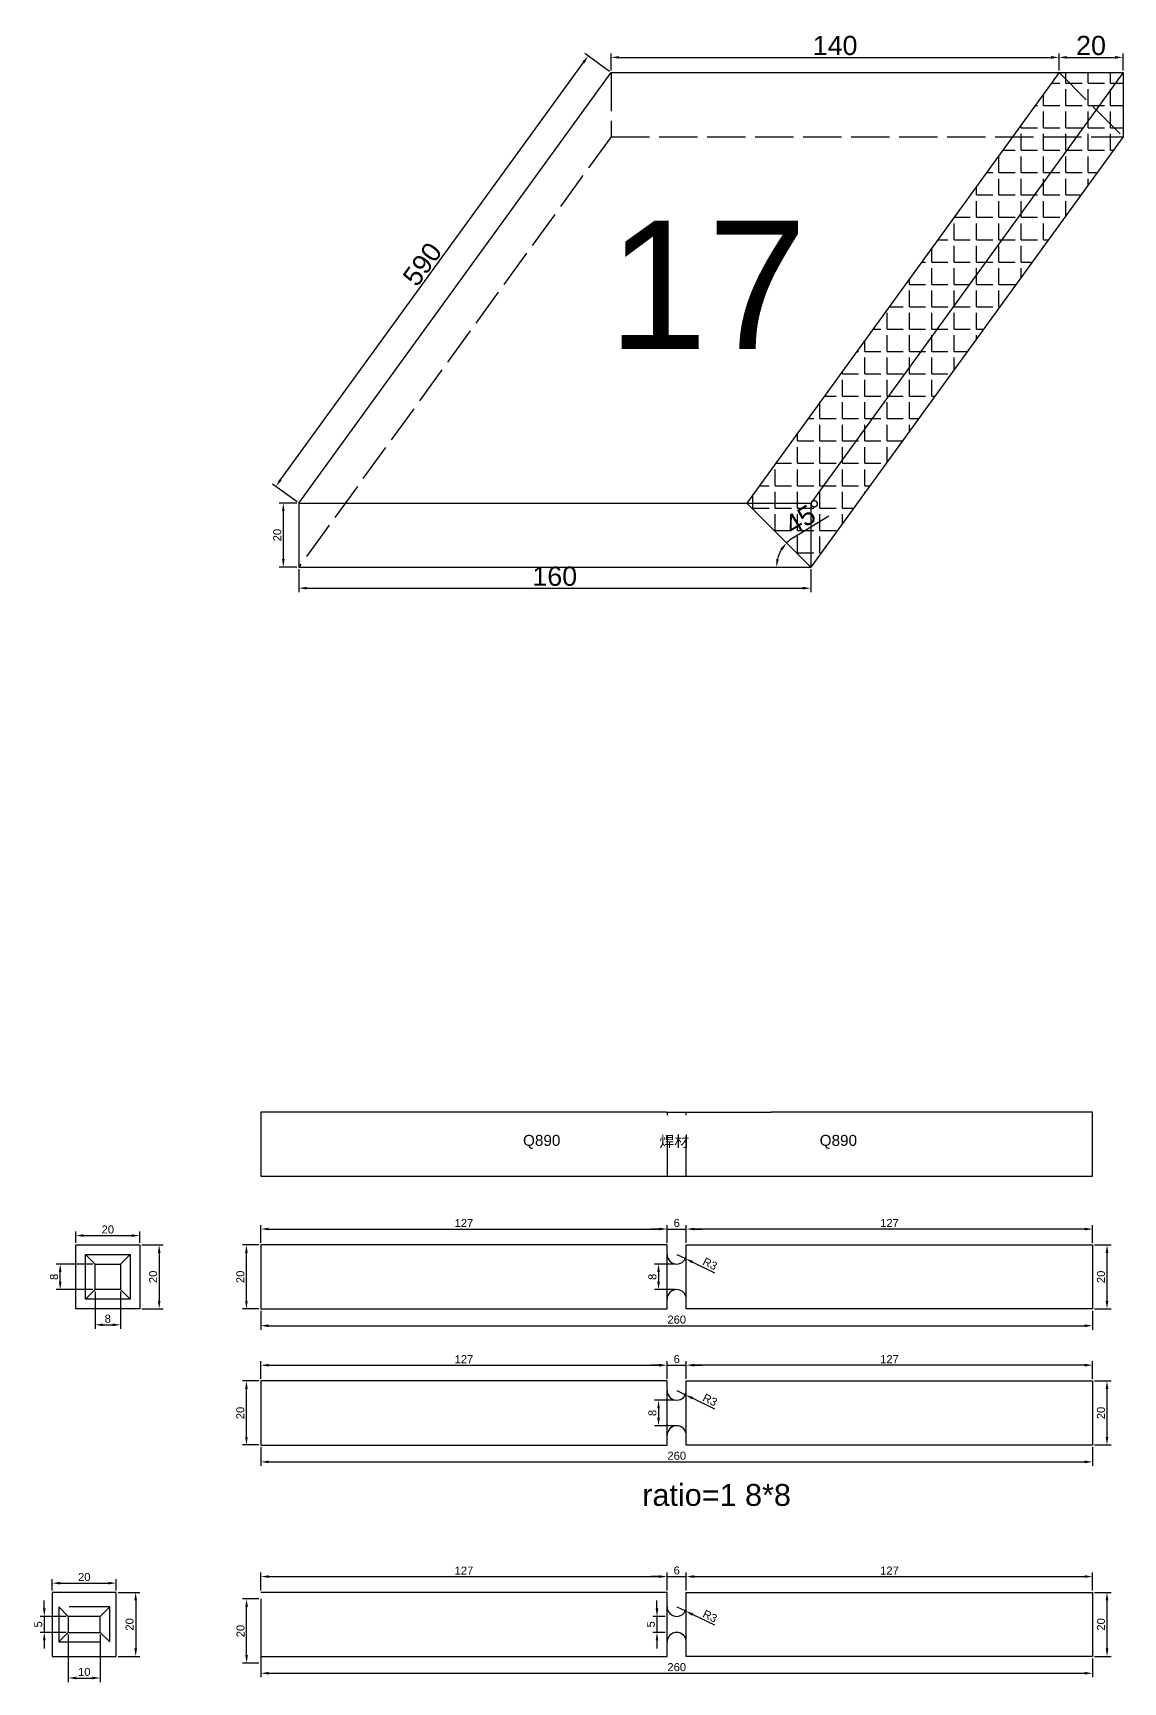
# Model space of a CAD drawing. Header units: millimetres. Extents: x 1455 to 24185, y -7041 to 4772.
# Drawn here: x 17027 to 17368, y 3061 to 3576 of the extents above; entities that cross this region are included whole.
import ezdxf

# ---------------------------------------------------------------- set-up
doc = ezdxf.new("R2010")
doc.units = ezdxf.units.MM
doc.linetypes.add('ACAD_ISO02W100', pattern=[15, 12, -3])
doc.linetypes.add('DASHED', pattern=[19.05, 12.7, -6.35])
doc.layers.add('尺寸标注', color=6, linetype='Continuous')
doc.layers.add('标号', color=4, linetype='Continuous')
doc.styles.get("Standard").update_dxf_attribs({"font": 'arial.ttf'})
doc.dimstyles.new('ISO-25', dxfattribs={"dimtxt": 2.5, "dimasz": 2.5, "dimexe": 1.25, "dimexo": 0.625, "dimtad": 1, "dimtxsty": 'Standard', "dimcen": 2.5, "dimadec": 0, "dimazin": 0, "dimtfac": 1, "dimtmove": 0, "dimatfit": 3, "dimfxl": 1, "dimarcsym": 0})
doc.dimstyles.new('ISO-25-old', dxfattribs={"dimtxt": 6, "dimasz": 2.5, "dimexe": 1.25, "dimexo": 0.625, "dimtad": 1, "dimtxsty": 'Standard', "dimcen": 2.5, "dimadec": 0, "dimazin": 0, "dimtfac": 1, "dimtmove": 0, "dimatfit": 3, "dimfxl": 1, "dimarcsym": 0})

# ---------------------------------------------------------------- blocks, each defined once
blk = doc.blocks.new('*D2773')
at = {"color": 0, "lineweight": -2, "transparency": 16777216}
for p, q in [((17097.77, 3197.31), (17092.66, 3197.31)), ((17093.91, 3179.81), (17093.91, 3194.81)), ((17097.77, 3177.31), (17092.66, 3177.31))]:
    blk.add_line(p, q, dxfattribs=at)
at = {"color": 0, "transparency": 16777216}
for points in [[(17093.49, 3194.81), (17094.32, 3194.81), (17093.91, 3197.31)], [(17093.49, 3179.81), (17094.32, 3179.81), (17093.91, 3177.31)]]:
    blk.add_solid(points, dxfattribs=at)
at = {"layer": 'Defpoints', "color": 0, "transparency": 16777216}
for p in [(17093.91, 3197.31), (17098.39, 3197.31), (17098.39, 3177.31)]:
    blk.add_point(p, dxfattribs=at)
at = {"color": 0, "transparency": 16777216, "insert": (17092, 3187.31), "char_height": 2.5, "attachment_point": 5, "rotation": 90}
blk.add_mtext('20', dxfattribs=at)
blk = doc.blocks.new('*D2856')
at = {"color": 0, "lineweight": -2, "transparency": 16777216}
for p, q in [((17098.39, 3197.94), (17098.39, 3203.5)), ((17100.89, 3202.25), (17222.89, 3202.25)), ((17225.39, 3197.94), (17225.39, 3203.5))]:
    blk.add_line(p, q, dxfattribs=at)
at = {"color": 0, "transparency": 16777216}
for points in [[(17100.89, 3202.66), (17100.89, 3201.83), (17098.39, 3202.25)], [(17222.89, 3202.66), (17222.89, 3201.83), (17225.39, 3202.25)]]:
    blk.add_solid(points, dxfattribs=at)
at = {"layer": 'Defpoints', "color": 0, "transparency": 16777216}
for p in [(17225.39, 3202.25), (17098.39, 3197.31), (17225.39, 3197.31)]:
    blk.add_point(p, dxfattribs=at)
at = {"color": 0, "transparency": 16777216, "insert": (17161.89, 3204.13), "char_height": 2.5, "attachment_point": 5}
blk.add_mtext('127', dxfattribs=at)
blk = doc.blocks.new('*D2774')
at = {"color": 0, "lineweight": -2, "transparency": 16777216}
for p, q in [((17227.77, 3191.31), (17221.46, 3191.31)), ((17222.71, 3188.81), (17222.71, 3185.81)), ((17227.77, 3183.31), (17221.46, 3183.31))]:
    blk.add_line(p, q, dxfattribs=at)
at = {"color": 0, "transparency": 16777216}
for points in [[(17222.3, 3188.81), (17223.13, 3188.81), (17222.71, 3191.31)], [(17222.3, 3185.81), (17223.13, 3185.81), (17222.71, 3183.31)]]:
    blk.add_solid(points, dxfattribs=at)
at = {"layer": 'Defpoints', "color": 0, "transparency": 16777216}
for p in [(17228.39, 3191.31), (17222.71, 3183.31), (17228.39, 3183.31)]:
    blk.add_point(p, dxfattribs=at)
at = {"color": 0, "transparency": 16777216, "insert": (17220.81, 3187.31), "char_height": 2.5, "attachment_point": 5, "rotation": 90}
blk.add_mtext('8', dxfattribs=at)
blk = doc.blocks.new('*D2775')
at = {"color": 0, "lineweight": -2, "transparency": 16777216}
for p, q in [((17228.39, 3194.31), (17231.09, 3193)), ((17240.34, 3188.51), (17233.34, 3191.91))]:
    blk.add_line(p, q, dxfattribs=at)
at = {"color": 0, "transparency": 16777216}
blk.add_solid([(17233.52, 3192.29), (17233.16, 3191.54), (17231.09, 3193)], dxfattribs=at)
at = {"layer": 'Defpoints', "color": 0, "transparency": 16777216}
for p in [(17228.39, 3194.31), (17231.09, 3193)]:
    blk.add_point(p, dxfattribs=at)
at = {"color": 0, "transparency": 16777216, "insert": (17238.8, 3191.38), "char_height": 2.5, "attachment_point": 5, "rotation": 334.116}
blk.add_mtext('R3', dxfattribs=at)
blk = doc.blocks.new('*D2776')
at = {"color": 0, "lineweight": -2, "transparency": 16777216}
for p, q in [((17359.02, 3197.31), (17364.13, 3197.31)), ((17362.88, 3179.81), (17362.88, 3194.81)), ((17359.02, 3177.31), (17364.13, 3177.31))]:
    blk.add_line(p, q, dxfattribs=at)
at = {"color": 0, "transparency": 16777216}
for points in [[(17362.46, 3194.81), (17363.3, 3194.81), (17362.88, 3197.31)], [(17362.46, 3179.81), (17363.3, 3179.81), (17362.88, 3177.31)]]:
    blk.add_solid(points, dxfattribs=at)
at = {"layer": 'Defpoints', "color": 0, "transparency": 16777216}
for p in [(17358.39, 3197.31), (17362.88, 3197.31), (17358.39, 3177.31)]:
    blk.add_point(p, dxfattribs=at)
at = {"color": 0, "transparency": 16777216, "insert": (17360.98, 3187.31), "char_height": 2.5, "attachment_point": 5, "rotation": 90}
blk.add_mtext('20', dxfattribs=at)
blk = doc.blocks.new('*D2857')
at = {"color": 0, "lineweight": -2, "transparency": 16777216}
for p, q in [((17231.39, 3197.94), (17231.39, 3203.5)), ((17355.89, 3202.25), (17233.89, 3202.25)), ((17358.39, 3197.94), (17358.39, 3203.5))]:
    blk.add_line(p, q, dxfattribs=at)
at = {"color": 0, "transparency": 16777216}
for points in [[(17233.89, 3202.66), (17233.89, 3201.83), (17231.39, 3202.25)], [(17355.89, 3202.66), (17355.89, 3201.83), (17358.39, 3202.25)]]:
    blk.add_solid(points, dxfattribs=at)
at = {"layer": 'Defpoints', "color": 0, "transparency": 16777216}
for p in [(17231.39, 3202.25), (17231.39, 3197.31), (17358.39, 3197.31)]:
    blk.add_point(p, dxfattribs=at)
at = {"color": 0, "transparency": 16777216, "insert": (17294.89, 3204.13), "char_height": 2.5, "attachment_point": 5}
blk.add_mtext('127', dxfattribs=at)
blk = doc.blocks.new('*D2777')
at = {"color": 0, "lineweight": -2, "transparency": 16777216}
for p, q in [((17222.89, 3202.25), (17220.39, 3202.25)), ((17225.39, 3197.94), (17225.39, 3203.5)), ((17225.39, 3202.25), (17231.39, 3202.25)), ((17231.39, 3197.94), (17231.39, 3203.5)), ((17233.89, 3202.25), (17236.39, 3202.25))]:
    blk.add_line(p, q, dxfattribs=at)
at = {"color": 0, "transparency": 16777216}
for points in [[(17222.89, 3202.66), (17222.89, 3201.83), (17225.39, 3202.25)], [(17233.89, 3202.66), (17233.89, 3201.83), (17231.39, 3202.25)]]:
    blk.add_solid(points, dxfattribs=at)
at = {"layer": 'Defpoints', "color": 0, "transparency": 16777216}
for p in [(17231.39, 3202.25), (17225.39, 3197.31), (17231.39, 3197.31)]:
    blk.add_point(p, dxfattribs=at)
at = {"color": 0, "transparency": 16777216, "insert": (17228.39, 3204.15), "char_height": 2.5, "attachment_point": 5}
blk.add_mtext('6', dxfattribs=at)
blk = doc.blocks.new('*D2778')
at = {"color": 0, "lineweight": -2, "transparency": 16777216}
for p, q in [((17098.39, 3176.69), (17098.39, 3170.8)), ((17358.39, 3176.69), (17358.39, 3170.8)), ((17100.89, 3172.05), (17355.89, 3172.05))]:
    blk.add_line(p, q, dxfattribs=at)
at = {"color": 0, "transparency": 16777216}
for points in [[(17100.89, 3172.46), (17100.89, 3171.63), (17098.39, 3172.05)], [(17355.89, 3172.46), (17355.89, 3171.63), (17358.39, 3172.05)]]:
    blk.add_solid(points, dxfattribs=at)
at = {"layer": 'Defpoints', "color": 0, "transparency": 16777216}
for p in [(17098.39, 3177.31), (17358.39, 3177.31), (17358.39, 3172.05)]:
    blk.add_point(p, dxfattribs=at)
at = {"color": 0, "transparency": 16777216, "insert": (17228.39, 3173.95), "char_height": 2.5, "attachment_point": 5}
blk.add_mtext('260', dxfattribs=at)
blk = doc.blocks.new('*D2779')
at = {"color": 0, "lineweight": -2, "transparency": 16777216}
for p, q in [((17097.77, 3154.79), (17092.66, 3154.79)), ((17093.91, 3137.29), (17093.91, 3152.29)), ((17097.77, 3134.79), (17092.66, 3134.79))]:
    blk.add_line(p, q, dxfattribs=at)
at = {"color": 0, "transparency": 16777216}
for points in [[(17093.49, 3152.29), (17094.32, 3152.29), (17093.91, 3154.79)], [(17093.49, 3137.29), (17094.32, 3137.29), (17093.91, 3134.79)]]:
    blk.add_solid(points, dxfattribs=at)
at = {"layer": 'Defpoints', "color": 0, "transparency": 16777216}
for p in [(17093.91, 3154.79), (17098.39, 3154.79), (17098.39, 3134.79)]:
    blk.add_point(p, dxfattribs=at)
at = {"color": 0, "transparency": 16777216, "insert": (17092, 3144.79), "char_height": 2.5, "attachment_point": 5, "rotation": 90}
blk.add_mtext('20', dxfattribs=at)
blk = doc.blocks.new('*D2858')
at = {"color": 0, "lineweight": -2, "transparency": 16777216}
for p, q in [((17098.39, 3155.41), (17098.39, 3160.97)), ((17100.89, 3159.72), (17222.89, 3159.72)), ((17225.39, 3155.41), (17225.39, 3160.97))]:
    blk.add_line(p, q, dxfattribs=at)
at = {"color": 0, "transparency": 16777216}
for points in [[(17100.89, 3160.14), (17100.89, 3159.3), (17098.39, 3159.72)], [(17222.89, 3160.14), (17222.89, 3159.3), (17225.39, 3159.72)]]:
    blk.add_solid(points, dxfattribs=at)
at = {"layer": 'Defpoints', "color": 0, "transparency": 16777216}
for p in [(17225.39, 3159.72), (17098.39, 3154.79), (17225.39, 3154.79)]:
    blk.add_point(p, dxfattribs=at)
at = {"color": 0, "transparency": 16777216, "insert": (17161.89, 3161.6), "char_height": 2.5, "attachment_point": 5}
blk.add_mtext('127', dxfattribs=at)
blk = doc.blocks.new('*D2780')
at = {"color": 0, "lineweight": -2, "transparency": 16777216}
for p, q in [((17228.39, 3151.79), (17231.09, 3150.48)), ((17240.34, 3145.99), (17233.34, 3149.38))]:
    blk.add_line(p, q, dxfattribs=at)
at = {"color": 0, "transparency": 16777216}
blk.add_solid([(17233.52, 3149.76), (17233.16, 3149.01), (17231.09, 3150.48)], dxfattribs=at)
at = {"layer": 'Defpoints', "color": 0, "transparency": 16777216}
for p in [(17228.39, 3151.79), (17231.09, 3150.48)]:
    blk.add_point(p, dxfattribs=at)
at = {"color": 0, "transparency": 16777216, "insert": (17238.8, 3148.85), "char_height": 2.5, "attachment_point": 5, "rotation": 334.116}
blk.add_mtext('R3', dxfattribs=at)
blk = doc.blocks.new('*D2781')
at = {"color": 0, "lineweight": -2, "transparency": 16777216}
for p, q in [((17359.02, 3154.79), (17364.13, 3154.79)), ((17362.88, 3137.29), (17362.88, 3152.29)), ((17359.02, 3134.79), (17364.13, 3134.79))]:
    blk.add_line(p, q, dxfattribs=at)
at = {"color": 0, "transparency": 16777216}
for points in [[(17362.46, 3152.29), (17363.3, 3152.29), (17362.88, 3154.79)], [(17362.46, 3137.29), (17363.3, 3137.29), (17362.88, 3134.79)]]:
    blk.add_solid(points, dxfattribs=at)
at = {"layer": 'Defpoints', "color": 0, "transparency": 16777216}
for p in [(17358.39, 3154.79), (17362.88, 3154.79), (17358.39, 3134.79)]:
    blk.add_point(p, dxfattribs=at)
at = {"color": 0, "transparency": 16777216, "insert": (17360.98, 3144.79), "char_height": 2.5, "attachment_point": 5, "rotation": 90}
blk.add_mtext('20', dxfattribs=at)
blk = doc.blocks.new('*D2859')
at = {"color": 0, "lineweight": -2, "transparency": 16777216}
for p, q in [((17231.39, 3155.41), (17231.39, 3160.97)), ((17355.89, 3159.72), (17233.89, 3159.72)), ((17358.39, 3155.41), (17358.39, 3160.97))]:
    blk.add_line(p, q, dxfattribs=at)
at = {"color": 0, "transparency": 16777216}
for points in [[(17233.89, 3160.14), (17233.89, 3159.3), (17231.39, 3159.72)], [(17355.89, 3160.14), (17355.89, 3159.3), (17358.39, 3159.72)]]:
    blk.add_solid(points, dxfattribs=at)
at = {"layer": 'Defpoints', "color": 0, "transparency": 16777216}
for p in [(17231.39, 3159.72), (17231.39, 3154.79), (17358.39, 3154.79)]:
    blk.add_point(p, dxfattribs=at)
at = {"color": 0, "transparency": 16777216, "insert": (17294.89, 3161.6), "char_height": 2.5, "attachment_point": 5}
blk.add_mtext('127', dxfattribs=at)
blk = doc.blocks.new('*D2782')
at = {"color": 0, "lineweight": -2, "transparency": 16777216}
for p, q in [((17222.89, 3159.72), (17220.39, 3159.72)), ((17225.39, 3155.41), (17225.39, 3160.97)), ((17225.39, 3159.72), (17231.39, 3159.72)), ((17231.39, 3155.41), (17231.39, 3160.97)), ((17233.89, 3159.72), (17236.39, 3159.72))]:
    blk.add_line(p, q, dxfattribs=at)
at = {"color": 0, "transparency": 16777216}
for points in [[(17222.89, 3160.14), (17222.89, 3159.3), (17225.39, 3159.72)], [(17233.89, 3160.14), (17233.89, 3159.3), (17231.39, 3159.72)]]:
    blk.add_solid(points, dxfattribs=at)
at = {"layer": 'Defpoints', "color": 0, "transparency": 16777216}
for p in [(17231.39, 3159.72), (17225.39, 3154.79), (17231.39, 3154.79)]:
    blk.add_point(p, dxfattribs=at)
at = {"color": 0, "transparency": 16777216, "insert": (17228.39, 3161.62), "char_height": 2.5, "attachment_point": 5}
blk.add_mtext('6', dxfattribs=at)
blk = doc.blocks.new('*D2783')
at = {"color": 0, "lineweight": -2, "transparency": 16777216}
for p, q in [((17098.39, 3134.16), (17098.39, 3128.27)), ((17358.39, 3134.16), (17358.39, 3128.27)), ((17100.89, 3129.52), (17355.89, 3129.52))]:
    blk.add_line(p, q, dxfattribs=at)
at = {"color": 0, "transparency": 16777216}
for points in [[(17100.89, 3129.94), (17100.89, 3129.1), (17098.39, 3129.52)], [(17355.89, 3129.94), (17355.89, 3129.1), (17358.39, 3129.52)]]:
    blk.add_solid(points, dxfattribs=at)
at = {"layer": 'Defpoints', "color": 0, "transparency": 16777216}
for p in [(17098.39, 3134.79), (17358.39, 3134.79), (17358.39, 3129.52)]:
    blk.add_point(p, dxfattribs=at)
at = {"color": 0, "transparency": 16777216, "insert": (17228.39, 3131.42), "char_height": 2.5, "attachment_point": 5}
blk.add_mtext('260', dxfattribs=at)
blk = doc.blocks.new('*D2794')
at = {"color": 0, "lineweight": -2, "transparency": 16777216}
for p, q in [((17097.83, 3086.69), (17092.72, 3086.69)), ((17093.97, 3069.19), (17093.97, 3084.19)), ((17097.83, 3066.69), (17092.72, 3066.69))]:
    blk.add_line(p, q, dxfattribs=at)
at = {"color": 0, "transparency": 16777216}
for points in [[(17093.55, 3084.19), (17094.38, 3084.19), (17093.97, 3086.69)], [(17093.55, 3069.19), (17094.38, 3069.19), (17093.97, 3066.69)]]:
    blk.add_solid(points, dxfattribs=at)
at = {"layer": 'Defpoints', "color": 0, "transparency": 16777216}
for p in [(17093.97, 3086.69), (17098.45, 3086.69), (17098.45, 3066.69)]:
    blk.add_point(p, dxfattribs=at)
at = {"color": 0, "transparency": 16777216, "insert": (17092.07, 3076.69), "char_height": 2.5, "attachment_point": 5, "rotation": 90}
blk.add_mtext('20', dxfattribs=at)
blk = doc.blocks.new('*D2860')
at = {"color": 0, "lineweight": -2, "transparency": 16777216}
for p, q in [((17098.39, 3089.38), (17098.39, 3094.94)), ((17100.89, 3093.69), (17222.89, 3093.69)), ((17225.39, 3089.38), (17225.39, 3094.94))]:
    blk.add_line(p, q, dxfattribs=at)
at = {"color": 0, "transparency": 16777216}
for points in [[(17100.89, 3094.11), (17100.89, 3093.27), (17098.39, 3093.69)], [(17222.89, 3094.11), (17222.89, 3093.27), (17225.39, 3093.69)]]:
    blk.add_solid(points, dxfattribs=at)
at = {"layer": 'Defpoints', "color": 0, "transparency": 16777216}
for p in [(17225.39, 3093.69), (17098.39, 3088.75), (17225.39, 3088.75)]:
    blk.add_point(p, dxfattribs=at)
at = {"color": 0, "transparency": 16777216, "insert": (17161.89, 3095.57), "char_height": 2.5, "attachment_point": 5}
blk.add_mtext('127', dxfattribs=at)
blk = doc.blocks.new('*D2795')
at = {"color": 0, "lineweight": -2, "transparency": 16777216}
for p, q in [((17222.22, 3083.75), (17222.22, 3086.25)), ((17224.77, 3081.25), (17220.97, 3081.25)), ((17222.22, 3081.25), (17222.22, 3076.25)), ((17224.77, 3076.25), (17220.97, 3076.25)), ((17222.22, 3073.75), (17222.22, 3071.25))]:
    blk.add_line(p, q, dxfattribs=at)
at = {"color": 0, "transparency": 16777216}
for points in [[(17221.8, 3083.75), (17222.64, 3083.75), (17222.22, 3081.25)], [(17221.8, 3073.75), (17222.64, 3073.75), (17222.22, 3076.25)]]:
    blk.add_solid(points, dxfattribs=at)
at = {"layer": 'Defpoints', "color": 0, "transparency": 16777216}
for p in [(17225.39, 3081.25), (17222.22, 3076.25), (17225.39, 3076.25)]:
    blk.add_point(p, dxfattribs=at)
at = {"color": 0, "transparency": 16777216, "insert": (17220.32, 3078.75), "char_height": 2.5, "attachment_point": 5, "rotation": 90}
blk.add_mtext('5', dxfattribs=at)
blk = doc.blocks.new('*D2796')
at = {"color": 0, "lineweight": -2, "transparency": 16777216}
for p, q in [((17228.39, 3084.25), (17231.09, 3082.95)), ((17240.34, 3078.46), (17233.34, 3081.85))]:
    blk.add_line(p, q, dxfattribs=at)
at = {"color": 0, "transparency": 16777216}
blk.add_solid([(17233.52, 3082.23), (17233.16, 3081.48), (17231.09, 3082.95)], dxfattribs=at)
at = {"layer": 'Defpoints', "color": 0, "transparency": 16777216}
for p in [(17228.39, 3084.25), (17231.09, 3082.95)]:
    blk.add_point(p, dxfattribs=at)
at = {"color": 0, "transparency": 16777216, "insert": (17238.8, 3081.32), "char_height": 2.5, "attachment_point": 5, "rotation": 334.116}
blk.add_mtext('R3', dxfattribs=at)
blk = doc.blocks.new('*D2797')
at = {"color": 0, "lineweight": -2, "transparency": 16777216}
for p, q in [((17359.02, 3088.75), (17364.13, 3088.75)), ((17362.88, 3071.25), (17362.88, 3086.25)), ((17359.02, 3068.75), (17364.13, 3068.75))]:
    blk.add_line(p, q, dxfattribs=at)
at = {"color": 0, "transparency": 16777216}
for points in [[(17362.46, 3086.25), (17363.3, 3086.25), (17362.88, 3088.75)], [(17362.46, 3071.25), (17363.3, 3071.25), (17362.88, 3068.75)]]:
    blk.add_solid(points, dxfattribs=at)
at = {"layer": 'Defpoints', "color": 0, "transparency": 16777216}
for p in [(17358.39, 3088.75), (17362.88, 3088.75), (17358.39, 3068.75)]:
    blk.add_point(p, dxfattribs=at)
at = {"color": 0, "transparency": 16777216, "insert": (17360.98, 3078.75), "char_height": 2.5, "attachment_point": 5, "rotation": 90}
blk.add_mtext('20', dxfattribs=at)
blk = doc.blocks.new('*D2798')
at = {"color": 0, "lineweight": -2, "transparency": 16777216}
for p, q in [((17222.89, 3093.69), (17220.39, 3093.69)), ((17225.39, 3089.38), (17225.39, 3094.94)), ((17225.39, 3093.69), (17231.39, 3093.69)), ((17231.39, 3089.38), (17231.39, 3094.94)), ((17233.89, 3093.69), (17236.39, 3093.69))]:
    blk.add_line(p, q, dxfattribs=at)
at = {"color": 0, "transparency": 16777216}
for points in [[(17222.89, 3094.11), (17222.89, 3093.27), (17225.39, 3093.69)], [(17233.89, 3094.11), (17233.89, 3093.27), (17231.39, 3093.69)]]:
    blk.add_solid(points, dxfattribs=at)
at = {"layer": 'Defpoints', "color": 0, "transparency": 16777216}
for p in [(17231.39, 3093.69), (17225.39, 3088.75), (17231.39, 3088.75)]:
    blk.add_point(p, dxfattribs=at)
at = {"color": 0, "transparency": 16777216, "insert": (17228.39, 3095.59), "char_height": 2.5, "attachment_point": 5}
blk.add_mtext('6', dxfattribs=at)
blk = doc.blocks.new('*D2865')
at = {"color": 0, "lineweight": -2, "transparency": 16777216}
for p, q in [((17038.23, 3075.63), (17038.23, 3060.75)), ((17048.23, 3075.63), (17048.23, 3060.75)), ((17040.73, 3062), (17045.73, 3062))]:
    blk.add_line(p, q, dxfattribs=at)
at = {"color": 0, "transparency": 16777216}
for points in [[(17040.73, 3062.42), (17040.73, 3061.59), (17038.23, 3062)], [(17045.73, 3062.42), (17045.73, 3061.59), (17048.23, 3062)]]:
    blk.add_solid(points, dxfattribs=at)
at = {"layer": 'Defpoints', "color": 0, "transparency": 16777216}
for p in [(17038.23, 3076.25), (17048.23, 3076.25), (17048.23, 3062)]:
    blk.add_point(p, dxfattribs=at)
at = {"color": 0, "transparency": 16777216, "insert": (17043.23, 3063.9), "char_height": 2.5, "attachment_point": 5}
blk.add_mtext('10', dxfattribs=at)
blk = doc.blocks.new('*D2815')
at = {"color": 0, "lineweight": -2, "transparency": 16777216}
for p, q in [((17231.39, 3089.38), (17231.39, 3094.94)), ((17233.89, 3093.69), (17355.89, 3093.69)), ((17358.39, 3089.38), (17358.39, 3094.94))]:
    blk.add_line(p, q, dxfattribs=at)
at = {"color": 0, "transparency": 16777216}
for points in [[(17233.89, 3094.11), (17233.89, 3093.27), (17231.39, 3093.69)], [(17355.89, 3094.11), (17355.89, 3093.27), (17358.39, 3093.69)]]:
    blk.add_solid(points, dxfattribs=at)
at = {"layer": 'Defpoints', "color": 0, "transparency": 16777216}
for p in [(17358.39, 3093.69), (17231.39, 3088.75), (17358.39, 3088.75)]:
    blk.add_point(p, dxfattribs=at)
at = {"color": 0, "transparency": 16777216, "insert": (17294.89, 3095.57), "char_height": 2.5, "attachment_point": 5}
blk.add_mtext('127', dxfattribs=at)
blk = doc.blocks.new('*D2817')
at = {"color": 0, "lineweight": -2, "transparency": 16777216}
for p, q in [((17098.39, 3068.13), (17098.39, 3062.24)), ((17358.39, 3068.13), (17358.39, 3062.24)), ((17100.89, 3063.49), (17355.89, 3063.49))]:
    blk.add_line(p, q, dxfattribs=at)
at = {"color": 0, "transparency": 16777216}
for points in [[(17100.89, 3063.91), (17100.89, 3063.07), (17098.39, 3063.49)], [(17355.89, 3063.91), (17355.89, 3063.07), (17358.39, 3063.49)]]:
    blk.add_solid(points, dxfattribs=at)
at = {"layer": 'Defpoints', "color": 0, "transparency": 16777216}
for p in [(17098.39, 3068.75), (17358.39, 3068.75), (17358.39, 3063.49)]:
    blk.add_point(p, dxfattribs=at)
at = {"color": 0, "transparency": 16777216, "insert": (17228.39, 3065.39), "char_height": 2.5, "attachment_point": 5}
blk.add_mtext('260', dxfattribs=at)
blk = doc.blocks.new('*D2866')
at = {"color": 0, "lineweight": -2, "transparency": 16777216}
for p, q in [((17040.58, 3197.94), (17040.58, 3201.45)), ((17043.08, 3200.2), (17058.08, 3200.2)), ((17060.58, 3197.94), (17060.58, 3201.45))]:
    blk.add_line(p, q, dxfattribs=at)
at = {"color": 0, "transparency": 16777216}
for points in [[(17043.08, 3200.61), (17043.08, 3199.78), (17040.58, 3200.2)], [(17058.08, 3200.61), (17058.08, 3199.78), (17060.58, 3200.2)]]:
    blk.add_solid(points, dxfattribs=at)
at = {"layer": 'Defpoints', "color": 0, "transparency": 16777216}
for p in [(17060.58, 3200.2), (17040.58, 3197.31), (17060.58, 3197.31)]:
    blk.add_point(p, dxfattribs=at)
at = {"color": 0, "transparency": 16777216, "insert": (17050.58, 3202.1), "char_height": 2.5, "attachment_point": 5}
blk.add_mtext('20', dxfattribs=at)
blk = doc.blocks.new('*D2867')
at = {"color": 0, "lineweight": -2, "transparency": 16777216}
for p, q in [((17061.2, 3197.31), (17067.89, 3197.31)), ((17066.64, 3194.81), (17066.64, 3179.81)), ((17061.2, 3177.31), (17067.89, 3177.31))]:
    blk.add_line(p, q, dxfattribs=at)
at = {"color": 0, "transparency": 16777216}
for points in [[(17066.22, 3194.81), (17067.05, 3194.81), (17066.64, 3197.31)], [(17066.22, 3179.81), (17067.05, 3179.81), (17066.64, 3177.31)]]:
    blk.add_solid(points, dxfattribs=at)
at = {"layer": 'Defpoints', "color": 0, "transparency": 16777216}
for p in [(17060.58, 3197.31), (17060.58, 3177.31), (17066.64, 3177.31)]:
    blk.add_point(p, dxfattribs=at)
at = {"color": 0, "transparency": 16777216, "insert": (17064.74, 3187.31), "char_height": 2.5, "attachment_point": 5, "rotation": 90}
blk.add_mtext('20', dxfattribs=at)
blk = doc.blocks.new('*D2831')
at = {"color": 0, "lineweight": -2, "transparency": 16777216}
for p, q in [((17033.23, 3089.38), (17033.23, 3092.89)), ((17035.73, 3091.64), (17050.73, 3091.64)), ((17053.23, 3089.38), (17053.23, 3092.89))]:
    blk.add_line(p, q, dxfattribs=at)
at = {"color": 0, "transparency": 16777216}
for points in [[(17035.73, 3092.05), (17035.73, 3091.22), (17033.23, 3091.64)], [(17050.73, 3092.05), (17050.73, 3091.22), (17053.23, 3091.64)]]:
    blk.add_solid(points, dxfattribs=at)
at = {"layer": 'Defpoints', "color": 0, "transparency": 16777216}
for p in [(17053.23, 3091.64), (17033.23, 3088.75), (17053.23, 3088.75)]:
    blk.add_point(p, dxfattribs=at)
at = {"color": 0, "transparency": 16777216, "insert": (17043.23, 3093.54), "char_height": 2.5, "attachment_point": 5}
blk.add_mtext('20', dxfattribs=at)
blk = doc.blocks.new('*D2832')
at = {"color": 0, "lineweight": -2, "transparency": 16777216}
for p, q in [((17053.86, 3088.75), (17060.54, 3088.75)), ((17059.29, 3086.25), (17059.29, 3071.25)), ((17053.86, 3068.75), (17060.54, 3068.75))]:
    blk.add_line(p, q, dxfattribs=at)
at = {"color": 0, "transparency": 16777216}
for points in [[(17058.87, 3086.25), (17059.71, 3086.25), (17059.29, 3088.75)], [(17058.87, 3071.25), (17059.71, 3071.25), (17059.29, 3068.75)]]:
    blk.add_solid(points, dxfattribs=at)
at = {"layer": 'Defpoints', "color": 0, "transparency": 16777216}
for p in [(17053.23, 3088.75), (17053.23, 3068.75), (17059.29, 3068.75)]:
    blk.add_point(p, dxfattribs=at)
at = {"color": 0, "transparency": 16777216, "insert": (17057.39, 3078.75), "char_height": 2.5, "attachment_point": 5, "rotation": 90}
blk.add_mtext('20', dxfattribs=at)
blk = doc.blocks.new('*D2881')
at = {"layer": 'Defpoints', "color": 0, "transparency": 16777216}
for p in [(17110.27, 3409.02), (17270.27, 3409.02), (17270.27, 3402.44)]:
    blk.add_point(p, dxfattribs=at)
at = {"layer": '尺寸标注', "color": 0, "lineweight": -2, "transparency": 16777216}
for p, q in [((17110.27, 3408.39), (17110.27, 3401.19)), ((17270.27, 3408.39), (17270.27, 3401.19)), ((17112.77, 3402.44), (17267.77, 3402.44))]:
    blk.add_line(p, q, dxfattribs=at)
at = {"layer": '尺寸标注', "color": 0, "transparency": 16777216}
for points in [[(17112.77, 3402.85), (17112.77, 3402.02), (17110.27, 3402.44)], [(17267.77, 3402.85), (17267.77, 3402.02), (17270.27, 3402.44)]]:
    blk.add_solid(points, dxfattribs=at)
at = {"layer": '尺寸标注', "color": 0, "transparency": 16777216, "insert": (17190.27, 3406.13), "char_height": 6, "attachment_point": 5}
blk.add_mtext('160', dxfattribs=at)
blk = doc.blocks.new('*D2882')
at = {"layer": 'Defpoints', "color": 0, "transparency": 16777216}
for p in [(17110.27, 3429.02), (17105.43, 3409.02), (17110.27, 3409.02)]:
    blk.add_point(p, dxfattribs=at)
at = {"layer": '尺寸标注', "color": 0, "lineweight": -2, "transparency": 16777216}
for p, q in [((17109.64, 3429.02), (17104.18, 3429.02)), ((17105.43, 3426.52), (17105.43, 3411.52)), ((17109.64, 3409.02), (17104.18, 3409.02))]:
    blk.add_line(p, q, dxfattribs=at)
at = {"layer": '尺寸标注', "color": 0, "transparency": 16777216}
for points in [[(17105.02, 3426.52), (17105.85, 3426.52), (17105.43, 3429.02)], [(17105.02, 3411.52), (17105.85, 3411.52), (17105.43, 3409.02)]]:
    blk.add_solid(points, dxfattribs=at)
at = {"layer": '尺寸标注', "color": 0, "transparency": 16777216, "insert": (17103.53, 3419.02), "char_height": 2.5, "attachment_point": 5, "rotation": 90}
blk.add_mtext('20', dxfattribs=at)
blk = doc.blocks.new('*D2883')
at = {"layer": 'Defpoints', "color": 0, "transparency": 16777216}
for p in [(17200.7, 3568.68), (17207.89, 3563.46), (17110.27, 3429.02)]:
    blk.add_point(p, dxfattribs=at)
at = {"layer": '尺寸标注', "color": 0, "lineweight": -2, "transparency": 16777216}
for p, q in [((17104.54, 3436.26), (17199.23, 3566.66)), ((17207.38, 3563.83), (17199.69, 3569.42)), ((17109.76, 3429.38), (17102.06, 3434.97))]:
    blk.add_line(p, q, dxfattribs=at)
at = {"layer": '尺寸标注', "color": 0, "transparency": 16777216}
for points in [[(17198.89, 3566.91), (17199.57, 3566.42), (17200.7, 3568.68)], [(17104.21, 3436.5), (17104.88, 3436.01), (17103.08, 3434.24)]]:
    blk.add_solid(points, dxfattribs=at)
at = {"layer": '尺寸标注', "color": 0, "transparency": 16777216, "insert": (17148.9, 3503.63), "char_height": 6, "attachment_point": 5, "rotation": 54.0168}
blk.add_mtext('590', dxfattribs=at)
blk = doc.blocks.new('*D2837')
at = {"layer": 'Defpoints', "color": 0, "transparency": 16777216}
for p in [(17347.89, 3568.23), (17207.89, 3563.46), (17347.89, 3563.46)]:
    blk.add_point(p, dxfattribs=at)
at = {"layer": '尺寸标注', "color": 0, "lineweight": -2, "transparency": 16777216}
for p, q in [((17207.89, 3564.09), (17207.89, 3569.48)), ((17210.39, 3568.23), (17345.39, 3568.23)), ((17347.89, 3564.09), (17347.89, 3569.48))]:
    blk.add_line(p, q, dxfattribs=at)
at = {"layer": '尺寸标注', "color": 0, "transparency": 16777216}
for points in [[(17210.39, 3568.65), (17210.39, 3567.82), (17207.89, 3568.23)], [(17345.39, 3568.65), (17345.39, 3567.82), (17347.89, 3568.23)]]:
    blk.add_solid(points, dxfattribs=at)
at = {"layer": '尺寸标注', "color": 0, "transparency": 16777216, "insert": (17277.89, 3571.92), "char_height": 6, "attachment_point": 5}
blk.add_mtext('140', dxfattribs=at)
blk = doc.blocks.new('*D2884')
at = {"layer": 'Defpoints', "color": 0, "transparency": 16777216}
for p in [(17250.27, 3429.02), (17259.95, 3411.78), (17110.27, 3409.02), (17270.27, 3409.02), (17270.27, 3409.02)]:
    blk.add_point(p, dxfattribs=at)
at = {"layer": '尺寸标注', "color": 0, "lineweight": -2, "transparency": 16777216}
blk.add_line((17264.68, 3418.11), (17275.98, 3425.05), dxfattribs=at)
for start, end in [(121.5543, 135), (148.4457, 166.5543)]:
    blk.add_arc((17270.27, 3409.02), 10.68, start, end, dxfattribs=at)
at = {"layer": '尺寸标注', "color": 0, "transparency": 16777216}
for points in [[(17260.84, 3414.86), (17261.5, 3414.35), (17262.72, 3416.57)], [(17260.3, 3411.45), (17259.47, 3411.55), (17259.59, 3409.02)]]:
    blk.add_solid(points, dxfattribs=at)
at = {"layer": '尺寸标注', "color": 0, "transparency": 16777216, "insert": (17268.41, 3424.72), "char_height": 6, "attachment_point": 5, "rotation": 31.5543}
blk.add_mtext('45°', dxfattribs=at)
blk = doc.blocks.new('*D2838')
at = {"layer": 'Defpoints', "color": 0, "transparency": 16777216}
for p in [(17367.89, 3568.23), (17347.89, 3563.46), (17367.89, 3563.46)]:
    blk.add_point(p, dxfattribs=at)
at = {"layer": '尺寸标注', "color": 0, "lineweight": -2, "transparency": 16777216}
for p, q in [((17347.89, 3564.09), (17347.89, 3569.48)), ((17350.39, 3568.23), (17365.39, 3568.23)), ((17367.89, 3564.09), (17367.89, 3569.48))]:
    blk.add_line(p, q, dxfattribs=at)
at = {"layer": '尺寸标注', "color": 0, "transparency": 16777216}
for points in [[(17350.39, 3568.65), (17350.39, 3567.82), (17347.89, 3568.23)], [(17365.39, 3568.65), (17365.39, 3567.82), (17367.89, 3568.23)]]:
    blk.add_solid(points, dxfattribs=at)
at = {"layer": '尺寸标注', "color": 0, "transparency": 16777216, "insert": (17357.89, 3571.92), "char_height": 6, "attachment_point": 5}
blk.add_mtext('20', dxfattribs=at)
blk = doc.blocks.new('*D2890')
at = {"layer": 'Defpoints', "color": 0, "lineweight": -2, "transparency": 16777216}
for p, q in [((17030.72, 3083.75), (17030.72, 3086.25)), ((17037.61, 3081.25), (17029.47, 3081.25)), ((17030.72, 3081.25), (17030.72, 3076.25)), ((17037.61, 3076.25), (17029.47, 3076.25)), ((17030.72, 3073.75), (17030.72, 3071.25))]:
    blk.add_line(p, q, dxfattribs=at)
at = {"layer": 'Defpoints', "color": 0, "transparency": 16777216}
for p in [(17038.23, 3081.25), (17030.72, 3076.25), (17038.23, 3076.25)]:
    blk.add_point(p, dxfattribs=at)
for points in [[(17030.31, 3083.75), (17031.14, 3083.75), (17030.72, 3081.25)], [(17030.31, 3073.75), (17031.14, 3073.75), (17030.72, 3076.25)]]:
    blk.add_solid(points, dxfattribs=at)
at = {"layer": 'Defpoints', "color": 0, "transparency": 16777216, "insert": (17028.83, 3078.75), "char_height": 2.5, "attachment_point": 5, "rotation": 90}
blk.add_mtext('5', dxfattribs=at)
blk = doc.blocks.new('*D2841')
at = {"color": 0, "lineweight": -2, "transparency": 16777216}
for p, q in [((17227.77, 3148.79), (17221.46, 3148.79)), ((17222.71, 3146.29), (17222.71, 3143.29)), ((17227.77, 3140.79), (17221.46, 3140.79))]:
    blk.add_line(p, q, dxfattribs=at)
at = {"color": 0, "transparency": 16777216}
for points in [[(17222.3, 3146.29), (17223.13, 3146.29), (17222.71, 3148.79)], [(17222.3, 3143.29), (17223.13, 3143.29), (17222.71, 3140.79)]]:
    blk.add_solid(points, dxfattribs=at)
at = {"layer": 'Defpoints', "color": 0, "transparency": 16777216}
for p in [(17228.39, 3148.79), (17222.71, 3140.79), (17228.39, 3140.79)]:
    blk.add_point(p, dxfattribs=at)
at = {"color": 0, "transparency": 16777216, "insert": (17220.81, 3144.79), "char_height": 2.5, "attachment_point": 5, "rotation": 90}
blk.add_mtext('8', dxfattribs=at)
blk = doc.blocks.new('*D2891')
at = {"color": 0, "lineweight": -2, "transparency": 16777216}
for p, q in [((17046.58, 3182.69), (17046.58, 3171.08)), ((17054.58, 3182.69), (17054.58, 3171.08)), ((17049.08, 3172.33), (17052.08, 3172.33))]:
    blk.add_line(p, q, dxfattribs=at)
at = {"color": 0, "transparency": 16777216}
for points in [[(17049.08, 3172.75), (17049.08, 3171.91), (17046.58, 3172.33)], [(17052.08, 3172.75), (17052.08, 3171.91), (17054.58, 3172.33)]]:
    blk.add_solid(points, dxfattribs=at)
at = {"layer": 'Defpoints', "color": 0, "transparency": 16777216}
for p in [(17046.58, 3183.31), (17054.58, 3183.31), (17054.58, 3172.33)]:
    blk.add_point(p, dxfattribs=at)
at = {"color": 0, "transparency": 16777216, "insert": (17050.58, 3174.23), "char_height": 2.5, "attachment_point": 5}
blk.add_mtext('8', dxfattribs=at)
blk = doc.blocks.new('*D2892')
at = {"color": 0, "lineweight": -2, "transparency": 16777216}
for p, q in [((17045.95, 3191.31), (17034.44, 3191.31)), ((17035.69, 3185.81), (17035.69, 3188.81)), ((17045.95, 3183.31), (17034.44, 3183.31))]:
    blk.add_line(p, q, dxfattribs=at)
at = {"color": 0, "transparency": 16777216}
for points in [[(17035.27, 3188.81), (17036.1, 3188.81), (17035.69, 3191.31)], [(17035.27, 3185.81), (17036.1, 3185.81), (17035.69, 3183.31)]]:
    blk.add_solid(points, dxfattribs=at)
at = {"layer": 'Defpoints', "color": 0, "transparency": 16777216}
for p in [(17035.69, 3191.31), (17046.58, 3191.31), (17046.58, 3183.31)]:
    blk.add_point(p, dxfattribs=at)
at = {"color": 0, "transparency": 16777216, "insert": (17033.79, 3187.31), "char_height": 2.5, "attachment_point": 5, "rotation": 90}
blk.add_mtext('8', dxfattribs=at)

msp = doc.modelspace()

# ---------------------------------------------------------------- hatches: boundary and pattern name
h = msp.add_hatch()
h.set_pattern_fill('ANGLE', color=256)
h.set_pattern_definition([(0, (6928.38, 2456.548), (0, 6.985), [5.08, -1.905]), (90, (6928.38, 2456.548), (-6.985, 4e-16), [5.08, -1.905])])
h.paths.add_polyline_path([(17353.366, 3543.463), (17333.366, 3543.463), (17250.267, 3429.015), (17270.267, 3429.015)])
h.paths.add_polyline_path([(17359.475, 3551.876), (17347.888, 3563.463), (17333.366, 3543.463), (17353.366, 3543.463)])
h.paths.add_polyline_path([(17367.888, 3563.463), (17347.888, 3563.463), (17359.475, 3551.876)])
h.paths.add_polyline_path([(17367.888, 3563.463), (17359.475, 3551.876), (17367.888, 3543.463)])
h.paths.add_polyline_path([(17367.888, 3543.463), (17353.366, 3543.463), (17270.267, 3429.015), (17270.267, 3409.015)])
h.paths.add_polyline_path([(17270.267, 3429.015), (17250.267, 3429.015), (17270.267, 3409.015)])
h.paths.add_polyline_path([(17359.475, 3551.876), (17353.366, 3543.463), (17367.888, 3543.463)])

# ---------------------------------------------------------------- linework, layer by layer
for p, q in [((17110.267, 3429.015), (17207.888, 3563.463)), ((17207.888, 3563.463), (17347.888, 3563.463)), ((17347.888, 3563.463), (17250.267, 3429.015)), ((17367.888, 3563.463), (17270.267, 3429.015)), ((17347.888, 3563.463), (17367.888, 3563.463)), ((17367.888, 3563.463), (17367.888, 3543.463)), ((17367.888, 3543.463), (17270.267, 3409.015)), ((17110.267, 3429.015), (17110.267, 3409.015)), ((17110.267, 3429.015), (17250.267, 3429.015)), ((17250.267, 3429.015), (17270.267, 3409.015)), ((17250.267, 3429.015), (17270.267, 3429.015)), ((17270.267, 3429.015), (17270.267, 3409.015)), ((17110.267, 3409.015), (17270.267, 3409.015)), ((17098.392, 3238.725), (17098.392, 3218.725)), ((17225.157, 3238.725), (17098.392, 3238.725)), ((17225.157, 3238.725), (17257.927, 3238.725)), ((17358.392, 3238.725), (17257.927, 3238.725)), ((17358.392, 3218.725), (17358.392, 3238.725)), ((17098.392, 3218.725), (17233.392, 3218.725)), ((17233.392, 3218.725), (17249.692, 3218.725)), ((17249.692, 3218.725), (17358.392, 3218.725)), ((17040.579, 3177.312), (17040.579, 3197.312)), ((17040.579, 3197.312), (17060.579, 3197.312)), ((17043.579, 3180.312), (17043.579, 3194.312)), ((17043.579, 3194.312), (17057.579, 3194.312)), ((17043.579, 3194.312), (17046.579, 3191.312)), ((17057.579, 3194.312), (17054.579, 3191.312)), ((17057.579, 3194.312), (17057.579, 3180.312)), ((17060.579, 3197.312), (17060.579, 3177.312)), ((17098.392, 3197.312), (17098.392, 3177.312)), ((17225.392, 3197.312), (17098.392, 3197.312)), ((17225.392, 3177.312), (17225.392, 3197.312)), ((17231.392, 3177.312), (17231.392, 3197.312)), ((17231.392, 3197.312), (17358.392, 3197.312)), ((17358.392, 3197.312), (17358.392, 3177.312)), ((17046.579, 3183.312), (17046.579, 3191.312)), ((17046.579, 3191.312), (17054.579, 3191.312)), ((17054.579, 3191.312), (17054.579, 3183.312)), ((17046.579, 3183.312), (17043.579, 3180.312)), ((17057.579, 3180.312), (17043.579, 3180.312)), ((17054.579, 3183.312), (17046.579, 3183.312)), ((17054.579, 3183.312), (17057.579, 3180.312)), ((17060.579, 3177.312), (17040.579, 3177.312)), ((17098.392, 3177.312), (17225.392, 3177.312)), ((17358.392, 3177.312), (17231.392, 3177.312)), ((17098.392, 3154.786), (17098.392, 3134.786)), ((17225.392, 3154.786), (17098.392, 3154.786)), ((17225.392, 3134.786), (17225.392, 3154.786)), ((17231.392, 3134.786), (17231.392, 3154.786)), ((17231.392, 3154.786), (17358.392, 3154.786)), ((17358.392, 3154.786), (17358.392, 3134.786)), ((17098.392, 3134.786), (17225.392, 3134.786)), ((17358.392, 3134.786), (17231.392, 3134.786)), ((17053.231, 3088.755), (17033.231, 3088.755)), ((17033.231, 3088.755), (17033.231, 3068.755)), ((17053.231, 3068.755), (17053.231, 3088.755)), ((17225.392, 3088.755), (17098.392, 3088.755)), ((17098.453, 3086.691), (17098.453, 3066.691)), ((17225.392, 3068.755), (17225.392, 3088.755)), ((17231.392, 3068.755), (17231.392, 3088.755)), ((17231.392, 3088.755), (17358.392, 3088.755)), ((17358.392, 3088.755), (17358.392, 3068.755)), ((17038.231, 3081.255), (17035.231, 3084.255)), ((17048.231, 3081.255), (17051.231, 3084.255)), ((17038.231, 3076.255), (17035.231, 3073.255)), ((17048.231, 3076.255), (17051.231, 3073.255)), ((17033.231, 3068.755), (17053.231, 3068.755)), ((17098.453, 3068.755), (17225.392, 3068.755)), ((17358.392, 3068.755), (17231.392, 3068.755))]:
    msp.add_line(p, q)
at = {"linetype": 'ACAD_ISO02W100'}
for p, q in [((17207.888, 3563.463), (17207.888, 3543.463)), ((17347.888, 3563.463), (17367.888, 3543.463)), ((17207.888, 3543.463), (17110.267, 3409.015)), ((17207.888, 3543.463), (17367.888, 3543.463))]:
    msp.add_line(p, q, dxfattribs=at)
at = {"linetype": 'DASHED'}
for p, q in [((17225.547, 3218.725), (17225.547, 3238.725)), ((17231.392, 3218.725), (17231.392, 3238.725)), ((17051.231, 3084.255), (17035.231, 3084.255)), ((17035.231, 3084.255), (17035.231, 3073.255)), ((17048.231, 3081.255), (17038.231, 3081.255)), ((17038.231, 3081.255), (17038.231, 3076.255)), ((17048.231, 3076.255), (17048.231, 3081.255)), ((17051.231, 3073.255), (17051.231, 3084.255)), ((17038.231, 3076.255), (17048.231, 3076.255)), ((17035.231, 3073.255), (17051.231, 3073.255))]:
    msp.add_line(p, q, dxfattribs=at)
for centre, start, end in [((17228.392, 3194.312), 180, 0), ((17228.392, 3180.312), 0, 180), ((17228.392, 3151.786), 180, 0), ((17228.392, 3137.786), 0, 180), ((17228.392, 3084.255), 180, 0), ((17228.392, 3073.255), 0, 180)]:
    msp.add_arc(centre, 3, start, end)

# ---------------------------------------------------------------- texts
for s, height, p in [('Q890', 3.4179, (17180.357, 3228.228)), ('焊材', 3.4179, (17223.005, 3227.884)), ('Q890', 3.4179, (17273.069, 3228.228)), ('ratio=1 8*8', 6.83588, (17217.633, 3115.772))]:
    msp.add_text(s, height=height).set_placement(p)
at = {"layer": '标号', "insert": (17206.932, 3477.183), "char_height": 40, "attachment_point": 7}
msp.add_mtext_dynamic_manual_height_columns('17 ', width=70.10425, gutter_width=12.5, heights=[0], dxfattribs=at)

# ---------------------------------------------------------------- dimensions: what is measured, and where the dimension line sits
for p1, p2, distance, picture, middle in [((17098.392, 3197.312), (17225.392, 3197.312), 4.935, '*D2856', (17161.892, 3204.127)), ((17225.392, 3197.312), (17231.392, 3197.312), 4.935, '*D2777', (17228.392, 3204.149)), ((17358.392, 3197.312), (17231.392, 3197.312), -4.935, '*D2857', (17294.892, 3204.127)), ((17040.579, 3197.312), (17060.579, 3197.312), 2.884, '*D2866', (17050.579, 3202.098)), ((17060.579, 3197.312), (17060.579, 3177.312), 6.057, '*D2867', (17064.735, 3187.312)), ((17098.392, 3177.312), (17098.392, 3197.312), 4.487, '*D2773', (17092.004, 3187.312)), ((17358.392, 3177.312), (17358.392, 3197.312), -4.487, '*D2776', (17360.978, 3187.312)), ((17046.579, 3183.312), (17046.579, 3191.312), 10.891, '*D2892', (17033.787, 3187.312)), ((17228.392, 3191.312), (17228.392, 3183.312), -5.68, '*D2774', (17220.811, 3187.312)), ((17046.579, 3183.312), (17054.579, 3183.312), -10.984, '*D2891', (17050.579, 3174.23)), ((17098.392, 3177.312), (17358.392, 3177.312), -5.266, '*D2778', (17228.392, 3173.948)), ((17098.392, 3154.786), (17225.392, 3154.786), 4.935, '*D2858', (17161.892, 3161.601)), ((17225.392, 3154.786), (17231.392, 3154.786), 4.935, '*D2782', (17228.392, 3161.622)), ((17358.392, 3154.786), (17231.392, 3154.786), -4.935, '*D2859', (17294.892, 3161.601)), ((17098.392, 3134.786), (17098.392, 3154.786), 4.487, '*D2779', (17092.004, 3144.786)), ((17358.392, 3134.786), (17358.392, 3154.786), -4.487, '*D2781', (17360.978, 3144.786)), ((17228.392, 3148.786), (17228.392, 3140.786), -5.68, '*D2841', (17220.811, 3144.786)), ((17098.392, 3134.786), (17358.392, 3134.786), -5.266, '*D2783', (17228.392, 3131.421)), ((17098.392, 3088.755), (17225.392, 3088.755), 4.935, '*D2860', (17161.892, 3095.57)), ((17225.392, 3088.755), (17231.392, 3088.755), 4.935, '*D2798', (17228.392, 3095.591)), ((17231.392, 3088.755), (17358.392, 3088.755), 4.935, '*D2815', (17294.892, 3095.57)), ((17033.231, 3088.755), (17053.231, 3088.755), 2.884, '*D2831', (17043.231, 3093.54)), ((17053.231, 3088.755), (17053.231, 3068.755), 6.057, '*D2832', (17057.387, 3078.755)), ((17098.453, 3066.691), (17098.453, 3086.691), 4.487, '*D2794', (17092.065, 3076.691)), ((17225.392, 3081.255), (17225.392, 3076.255), -3.173, '*D2795', (17220.323, 3078.755)), ((17358.392, 3068.755), (17358.392, 3088.755), -4.487, '*D2797', (17360.978, 3078.755)), ((17038.231, 3076.255), (17048.231, 3076.255), -14.253, '*D2865', (17043.231, 3063.903)), ((17098.392, 3068.755), (17358.392, 3068.755), -5.266, '*D2817', (17228.392, 3065.39))]:
    dim = msp.add_aligned_dim(p1=p1, p2=p2, distance=distance, dimstyle='ISO-25')
    dim.commit()
    dim.dimension.update_dxf_attribs({"geometry": picture, "text_midpoint": middle})
for center, mpoint, picture, middle in [((17228.392, 3194.312), (17231.091, 3193.003), '*D2775', (17238.796, 3191.379)), ((17228.392, 3151.786), (17231.091, 3150.476), '*D2780', (17238.796, 3148.852)), ((17228.392, 3084.255), (17231.091, 3082.945), '*D2796', (17238.796, 3081.321))]:
    dim = msp.add_radius_dim(center=center, mpoint=mpoint, dimstyle='ISO-25')
    dim.commit()
    dim.dimension.update_dxf_attribs({"geometry": picture, "text_midpoint": middle})
at = {"layer": 'Defpoints'}
dim = msp.add_aligned_dim(p1=(17038.231, 3081.255), p2=(17038.231, 3076.255), distance=-7.509, dimstyle='ISO-25', dxfattribs=at)
dim.commit()
dim.dimension.update_dxf_attribs({"geometry": '*D2890', "text_midpoint": (17028.826, 3078.755)})
at = {"layer": '尺寸标注'}
for p1, p2, distance, picture, middle in [((17207.888, 3563.463), (17347.888, 3563.463), 4.769, '*D2837', (17277.888, 3571.92)), ((17347.888, 3563.463), (17367.888, 3563.463), 4.769, '*D2838', (17357.888, 3571.92)), ((17110.267, 3409.015), (17270.267, 3409.015), -6.578, '*D2881', (17190.267, 3406.126))]:
    dim = msp.add_aligned_dim(p1=p1, p2=p2, distance=distance, dimstyle='ISO-25-old', dxfattribs=at)
    dim.commit()
    dim.dimension.update_dxf_attribs({"geometry": picture, "text_midpoint": middle})
dim = msp.add_aligned_dim(p1=(17110.267, 3429.015), p2=(17207.888, 3563.463), distance=8.887, text='590', dimstyle='ISO-25-old', dxfattribs=at)
dim.commit()
dim.dimension.update_dxf_attribs({"geometry": '*D2883', "text_midpoint": (17148.902, 3503.627)})
dim = msp.add_angular_dim_2l(base=(17259.953, 3411.779), line1=((17110.267, 3409.015), (17270.267, 3409.015)), line2=((17250.267, 3429.015), (17270.267, 3409.015)), dimstyle='ISO-25-old', dxfattribs=at)
dim.commit()
dim.dimension.update_dxf_attribs({"geometry": '*D2884', "text_midpoint": (17268.406, 3424.717)})
dim = msp.add_linear_dim(base=(17105.433, 3409.015), p1=(17110.267, 3429.015), p2=(17110.267, 3409.015), angle=90, dimstyle='ISO-25', dxfattribs=at)
dim.commit()
dim.dimension.update_dxf_attribs({"geometry": '*D2882', "text_midpoint": (17103.531, 3419.015)})

doc.saveas('drawing.dxf')
